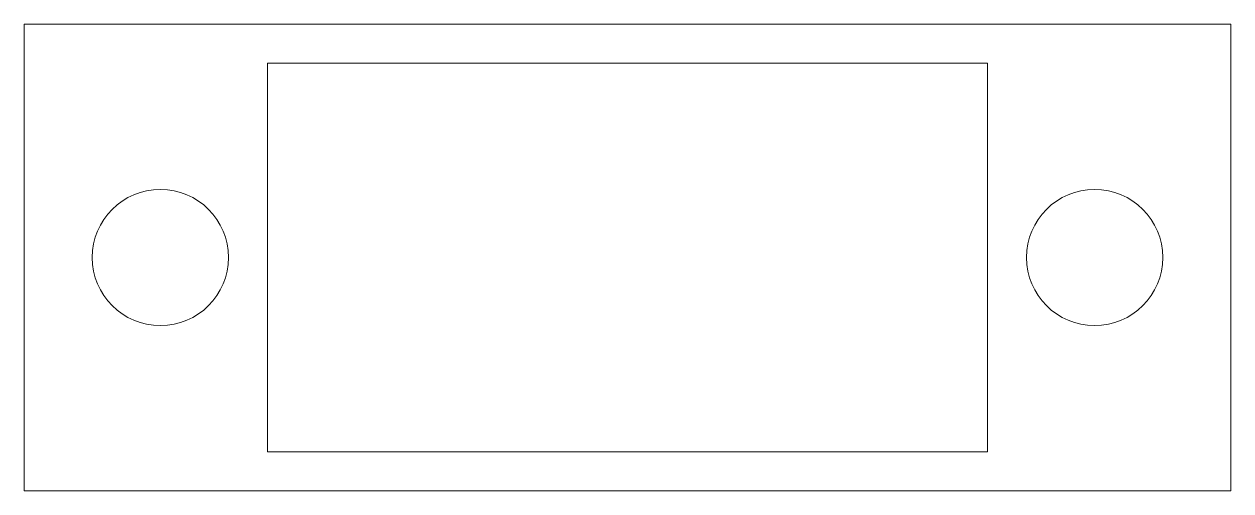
# Model space of a CAD drawing. Header units: millimetres. Extents: x -15.5 to 15.5, y -6 to 6.
import ezdxf

# ---------------------------------------------------------------- set-up
doc = ezdxf.new("R2010")
doc.units = ezdxf.units.MM
for name, color, linetype, lineweight in [('DSub-9_Cutout', 1, 'CONTINUOUS', 0), ('DSub-9_MountingHoles', 1, 'CONTINUOUS', 0), ('DSub-9_Outer', 2, 'CONTINUOUS', 0)]:
    doc.layers.add(name, color=color, linetype=linetype, lineweight=lineweight)

msp = doc.modelspace()

# ---------------------------------------------------------------- linework, layer by layer
at = {"layer": 'DSub-9_Cutout'}
for p, q in [((-9.25, -5), (-9.25, 5)), ((-9.25, 5), (9.25, 5)), ((9.25, -5), (9.25, 5)), ((9.25, -5), (-9.25, -5))]:
    msp.add_line(p, q, dxfattribs=at)
at = {"layer": 'DSub-9_MountingHoles'}
for centre in [(-12, 0), (12, 0)]:
    msp.add_circle(centre, 1.75, dxfattribs=at)
at = {"layer": 'DSub-9_Outer'}
for p, q in [((-15.5, -6), (-15.5, 6)), ((-15.5, 6), (15.5, 6)), ((15.5, -6), (15.5, 6)), ((-15.5, -6), (15.5, -6))]:
    msp.add_line(p, q, dxfattribs=at)

doc.saveas('drawing.dxf')
